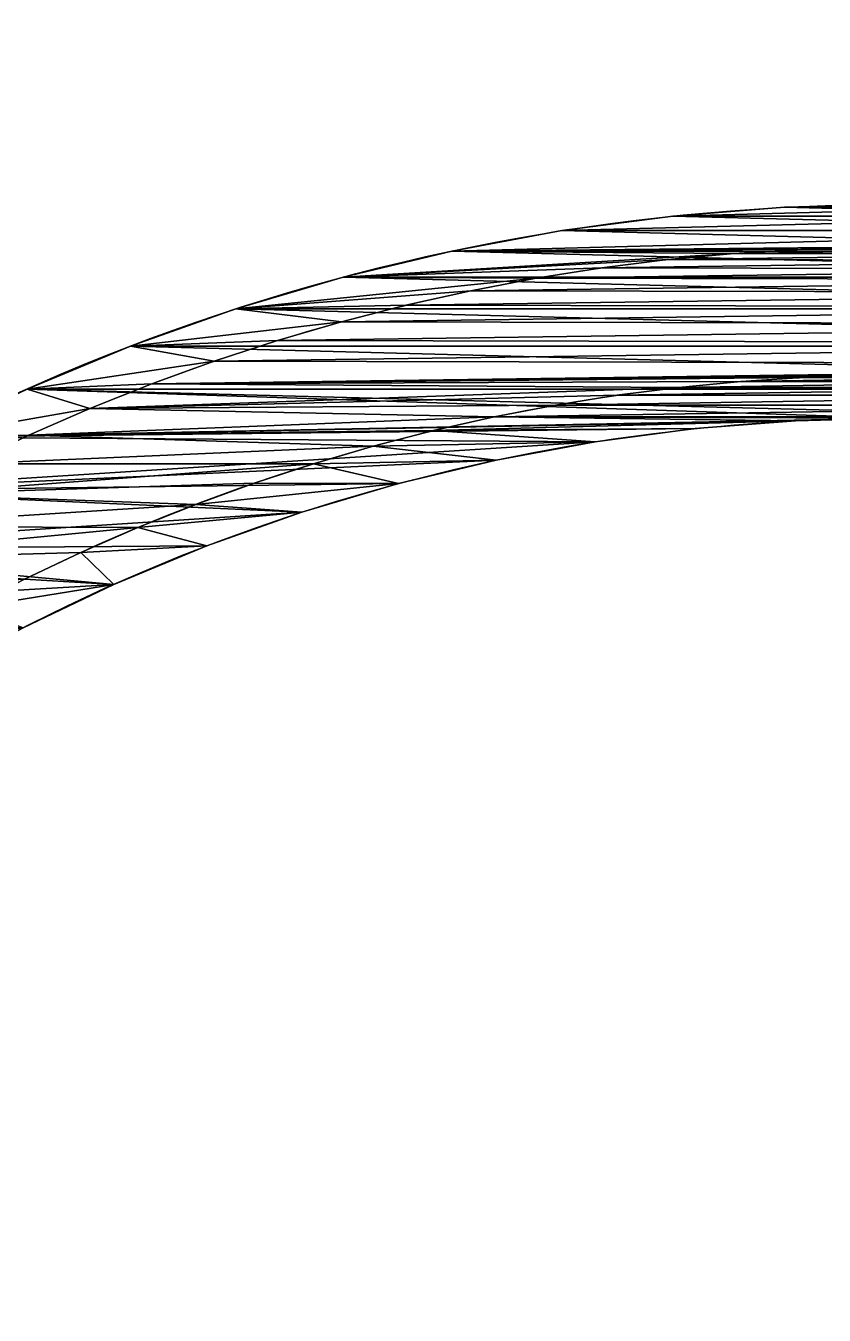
# Model space of a CAD drawing. Header units: millimetres. Extents: x 2995 to 3227, y 1383 to 1648.
# Drawn here: x 3151 to 3169.68, y 1617.91 to 1648.07 of the extents above; entities that cross this region are included whole.
import ezdxf

# ---------------------------------------------------------------- set-up
doc = ezdxf.new("R2010")
doc.units = ezdxf.units.MM

# ---------------------------------------------------------------- blocks, each defined once
blk = doc.blocks.new('Mastil_5')
for p, q in [((-49.137, 15.765, 5), (-49.137, 15.765, 4.5)), ((-46.136, 15.816, 5), (-46.136, 15.816, 4.5)), ((-45.126, 15.645, -3), (-45.126, 15.645, 5)), ((-50.12, 15.383, -3), (-50.12, 15.383, 5)), ((-49.041, 14.21, 5), (-49.041, 14.21, 4.5)), ((-46.044, 14.361, 5), (-46.044, 14.361, 4.5)), ((-44.942, 13.296, -3), (-44.942, 13.296, 5)), ((-49.914, 12.774, -3), (-49.914, 12.774, 5)), ((-45.906, 12.911, 5), (-45.906, 12.911, 4.5)), ((-48.896, 12.66, 5), (-48.896, 12.66, 4.5)), ((-45.722, 11.465, 5), (-45.722, 11.465, 4.5)), ((-48.702, 11.115, 5), (-48.702, 11.115, 4.5)), ((-44.634, 10.96, -3), (-44.634, 10.96, 5)), ((-49.573, 10.178, -3), (-49.573, 10.178, 5)), ((-45.492, 10.026, 5), (-45.492, 10.026, 4.5)), ((-48.459, 9.577, 5), (-48.459, 9.577, 4.5)), ((-45.216, 8.595, 5), (-45.216, 8.595, 4.5)), ((-44.205, 8.644, -3), (-44.205, 8.644, 5)), ((-48.167, 8.048, 5), (-48.167, 8.048, 4.5)), ((-49.095, 7.604, -3), (-49.095, 7.604, 5)), ((-44.896, 7.174, 5), (-44.896, 7.174, 4.5)), ((-47.826, 6.528, 5), (-47.826, 6.528, 4.5)), ((-43.655, 6.353, -3), (-43.655, 6.353, 5)), ((-44.531, 5.763, 5), (-44.531, 5.763, 4.5)), ((-48.484, 5.059, -3), (-48.484, 5.059, 5)), ((-47.438, 5.02, 5), (-47.438, 5.02, 4.5)), ((-44.121, 4.365, 5), (-44.121, 4.365, 4.5)), ((-42.986, 4.094, -3), (-42.986, 4.094, 5)), ((-47.001, 3.526, 5), (-47.001, 3.526, 4.5)), ((-43.667, 2.98, 5), (-43.667, 2.98, 4.5)), ((-47.741, 2.549, -3), (-47.741, 2.549, 5)), ((-46.518, 2.045, 5), (-46.518, 2.045, 4.5)), ((-42.199, 1.873, -3), (-42.199, 1.873, 5)), ((-43.169, 1.61, 5), (-43.169, 1.61, 4.5)), ((-45.988, 0.581, 5), (-45.988, 0.581, 4.5)), ((-46.867, 0.082, -3), (-46.867, 0.082, 5)), ((-42.629, 0.257, 5), (-42.629, 0.257, 4.5)), ((-41.298, -0.303, -3), (-41.298, -0.303, 5)), ((-45.411, -0.865, 5), (-45.411, -0.865, 4.5)), ((-42.045, -1.078, 5), (-42.045, -1.078, 4.5)), ((-45.865, -2.337, -3), (-45.865, -2.337, 5)), ((-44.789, -2.292, 5), (-44.789, -2.292, 4.5))]:
    blk.add_line(p, q)
at = {"color": 250, "true_color": 0x1e1e1e, "extrusion": (-1.32542e-14, 1.93609e-14, -1)}
blk.add_arc((0.188, 18, 3), 50, 235.605, 124.395, dxfattribs=at)
at = {"color": 250, "true_color": 0x1e1e1e, "extrusion": (-2.92362e-14, 8.12067e-15, -1)}
blk.add_arc((0.188, 18, -5), 50, 235.605, 124.395, dxfattribs=at)
at = {"color": 250, "true_color": 0x1e1e1e, "extrusion": (-3.96285e-15, 1.44009e-14, -1)}
for centre in [(0.188, 18, -5), (0.188, 18, -4.5)]:
    blk.add_arc(centre, 49, 254.6129, 105.3869, dxfattribs=at)
at = {"color": 250, "true_color": 0x1e1e1e, "extrusion": (-2.94873e-14, 2.2425e-16, -1)}
blk.add_arc((0.188, 18, 3), 45, 242, 118, dxfattribs=at)
at = {"color": 250, "true_color": 0x1e1e1e, "extrusion": (-3.07946e-14, -9.32328e-16, -1)}
blk.add_arc((0.188, 18, -5), 45, 242, 118, dxfattribs=at)
at = {"color": 250, "true_color": 0x1e1e1e, "extrusion": (-2.71615e-14, 6.55906e-14, -1)}
blk.add_arc((0.188, 18, -5), 46, 254.6129, 105.3869, dxfattribs=at)
at = {"color": 250, "true_color": 0x1e1e1e, "extrusion": (-2.71534e-14, 6.55611e-14, -1)}
blk.add_arc((0.188, 18, -4.5), 46, 254.6129, 105.3869, dxfattribs=at)
at = {"color": 1, "true_color": 0xff0000}
mesh = blk.add_polyface(dxfattribs=at)
corners = [(-49.18, 18.878, 4.5), (-49.137, 15.765, 4.5), (-49.128, 20.434, 4.5), (-49.041, 14.21, 4.5), (-49.026, 21.988, 4.5), (-48.896, 12.66, 4.5), (-48.874, 23.538, 4.5), (-48.702, 11.115, 4.5), (-48.674, 25.082, 4.5), (-48.459, 9.577, 4.5), (-48.424, 26.619, 4.5), (-48.167, 8.048, 4.5), (-48.126, 28.148, 4.5), (-47.826, 6.528, 4.5), (-47.779, 29.666, 4.5), (-47.438, 5.02, 4.5), (-47.385, 31.172, 4.5), (-47.001, 3.526, 4.5), (-46.942, 32.665, 4.5), (-46.518, 2.045, 4.5), (-46.453, 34.143, 4.5), (-46.182, 18.729, 4.5), (-45.916, 35.605, 4.5), (-46.182, 17.272, 4.5), (-46.136, 20.186, 4.5), (-46.044, 21.64, 4.5), (-45.906, 23.091, 4.5), (-45.334, 37.049, 4.5), (-45.721, 24.536, 4.5), (-45.492, 25.975, 4.5), (-45.216, 27.406, 4.5), (-44.706, 38.474, 4.5), (-44.896, 28.828, 4.5), (-44.53, 30.238, 4.5), (-44.033, 39.878, 4.5), (-44.12, 31.637, 4.5), (-43.666, 33.021, 4.5), (-43.315, 41.26, 4.5), (-43.169, 34.391, 4.5), (-42.555, 42.619, 4.5), (-42.628, 35.744, 4.5), (-42.045, 37.079, 4.5), (-41.751, 43.952, 4.5), (-41.419, 38.396, 4.5), (-40.905, 45.26, 4.5), (-40.753, 39.691, 4.5), (-40.019, 46.54, 4.5), (-40.045, 40.965, 4.5), (-39.298, 42.216, 4.5), (-39.092, 47.791, 4.5), (-38.511, 43.443, 4.5), (-38.126, 49.012, 4.5), (-37.686, 44.644, 4.5), (-37.121, 50.202, 4.5), (-36.823, 45.818, 4.5), (-36.079, 51.359, 4.5), (-35.924, 46.965, 4.5), (-35.001, 52.483, 4.5), (-34.988, 48.082, 4.5), (-33.888, 53.571, 4.5), (-34.018, 49.169, 4.5), (-33.014, 50.225, 4.5), (-32.741, 54.624, 4.5), (-31.977, 51.249, 4.5), (-31.56, 55.64, 4.5), (-30.908, 52.239, 4.5), (-30.349, 56.618, 4.5), (-29.808, 53.195, 4.5), (-29.106, 57.557, 4.5), (-28.678, 54.115, 4.5), (-27.835, 58.456, 4.5)]
mesh.append_faces([[corners[k] for k in face] for face in [(0, 1, 2), (2, 3, 4), (4, 5, 6), (6, 7, 8), (8, 9, 10), (10, 11, 12), (12, 13, 14), (14, 15, 16), (16, 17, 18), (18, 19, 20), (20, 21, 22), (21, 20, 23), (22, 26, 27), (27, 30, 31), (31, 33, 34), (34, 36, 37), (37, 38, 39), (39, 41, 42), (42, 43, 44), (44, 45, 46), (46, 48, 49), (49, 50, 51), (51, 52, 53), (53, 54, 55), (55, 56, 57), (57, 58, 59), (59, 61, 62), (62, 63, 64), (64, 65, 66), (66, 67, 68), (68, 69, 70)]], dxfattribs={"vtx0": -1, "vtx1": -1, "color": 1})
mesh.append_faces([[corners[k] for k in face] for face in [(22, 21, 24), (22, 24, 25), (22, 25, 26), (27, 26, 28), (27, 28, 29), (27, 29, 30), (31, 30, 32), (31, 32, 33), (34, 33, 35), (34, 35, 36), (37, 36, 38), (39, 38, 40), (39, 40, 41), (42, 41, 43), (44, 43, 45), (46, 45, 47), (46, 47, 48), (49, 48, 50), (51, 50, 52), (53, 52, 54), (55, 54, 56), (57, 56, 58), (59, 58, 60), (59, 60, 61), (62, 61, 63), (64, 63, 65), (66, 65, 67), (68, 67, 69)]], dxfattribs={"vtx0": -1, "vtx2": -1, "color": 1})
at = {"color": 250, "true_color": 0x1e1e1e}
mesh = blk.add_polyface(dxfattribs=at)
corners = [(-50.12, 20.617, -3), (-50.12, 15.383, -3), (-50.188, 18, -3), (-49.914, 23.226, -3), (-49.914, 12.774, -3), (-49.573, 25.822, -3), (-49.573, 10.178, -3), (-49.095, 28.396, -3), (-49.095, 7.604, -3), (-48.484, 30.941, -3), (-48.484, 5.059, -3), (-47.741, 33.451, -3), (-47.741, 2.549, -3), (-46.867, 35.918, -3), (-46.867, 0.082, -3), (-45.865, 38.337, -3), (-45.865, -2.337, -3), (-44.738, 40.7, -3), (-45.188, 18, -3), (-45.126, 20.355, -3), (-44.942, 22.704, -3), (-44.634, 25.04, -3), (-43.489, 43, -3), (-44.205, 27.356, -3), (-43.655, 29.647, -3), (-42.986, 31.906, -3), (-42.122, 45.232, -3), (-42.199, 34.127, -3), (-41.298, 36.303, -3), (-40.639, 47.389, -3), (-40.283, 38.43, -3), (-39.045, 49.466, -3), (-39.159, 40.5, -3), (-37.928, 42.509, -3), (-37.345, 51.457, -3), (-36.594, 44.45, -3), (-35.543, 53.355, -3), (-35.16, 46.319, -3), (-33.645, 55.157, -3)]
mesh.append_faces([[corners[k] for k in face] for face in [(0, 1, 2)]], dxfattribs={"vtx0": -1, "color": 250})
mesh.append_faces([[corners[k] for k in face] for face in [(1, 3, 4), (4, 5, 6), (6, 7, 8), (8, 9, 10), (18, 17, 19), (19, 17, 20), (20, 17, 21), (21, 22, 23), (23, 22, 24), (24, 22, 25), (25, 26, 27), (27, 26, 28), (28, 29, 30), (30, 31, 32), (32, 31, 33), (33, 34, 35), (35, 36, 37)]], dxfattribs={"vtx0": -1, "vtx1": -1, "color": 250})
mesh.append_faces([[corners[k] for k in face] for face in [(16, 17, 18)]], dxfattribs={"vtx0": -1, "vtx1": -1, "vtx2": -1, "color": 250})
mesh.append_faces([[corners[k] for k in face] for face in [(1, 0, 3), (4, 3, 5), (6, 5, 7), (8, 7, 9), (10, 9, 11), (12, 11, 13), (14, 13, 15), (16, 15, 17), (21, 17, 22), (25, 22, 26), (28, 26, 29), (30, 29, 31), (33, 31, 34), (35, 34, 36), (37, 36, 38)]], dxfattribs={"vtx0": -1, "vtx2": -1, "color": 250})
mesh = blk.add_polyface(dxfattribs=at)
corners = [(-48.484, 5.059, -3), (-47.741, 33.451, -3), (-47.741, 2.549, -3), (-46.867, 35.918, -3), (-46.867, 0.082, -3), (-45.865, 38.337, -3), (-45.865, -2.337, -3), (-45.188, 18, -3), (-44.738, -4.7, -3), (-45.126, 15.645, -3), (-44.942, 13.296, -3), (-44.634, 10.96, -3), (-43.489, -7, -3), (-44.205, 8.644, -3), (-43.655, 6.353, -3), (-42.986, 4.094, -3), (-42.122, -9.232, -3), (-42.199, 1.873, -3), (-41.298, -0.303, -3), (-40.639, -11.389, -3), (-40.283, -2.43, -3), (-39.045, -13.466, -3), (-39.159, -4.5, -3), (-37.928, -6.509, -3), (-37.345, -15.457, -3), (-36.594, -8.45, -3), (-35.543, -17.355, -3), (-35.16, -10.319, -3), (-33.645, -19.157, -3), (-33.63, -12.111, -3), (-31.654, -20.857, -3), (-32.008, -13.82, -3), (-30.299, -15.442, -3), (-29.577, -22.451, -3), (-28.508, -16.972, -3), (-27.42, -23.934, -3), (-26.638, -18.406, -3), (-25.188, -25.301, -3), (-24.697, -19.74, -3)]
mesh.append_faces([[corners[k] for k in face] for face in [(0, 1, 2), (2, 3, 4), (4, 5, 6), (8, 11, 12), (12, 15, 16), (16, 18, 19), (19, 20, 21), (21, 23, 24), (24, 25, 26), (26, 27, 28), (28, 29, 30), (30, 32, 33), (33, 34, 35), (35, 36, 37)]], dxfattribs={"vtx0": -1, "vtx1": -1, "color": 250})
mesh.append_faces([[corners[k] for k in face] for face in [(7, 8, 6), (8, 7, 9), (8, 9, 10), (8, 10, 11), (12, 11, 13), (12, 13, 14), (12, 14, 15), (16, 15, 17), (16, 17, 18), (19, 18, 20), (21, 20, 22), (21, 22, 23), (24, 23, 25), (26, 25, 27), (28, 27, 29), (30, 29, 31), (30, 31, 32), (33, 32, 34), (35, 34, 36), (37, 36, 38)]], dxfattribs={"vtx0": -1, "vtx2": -1, "color": 250})
mesh = blk.add_polyface(dxfattribs=at)
corners = [(-50.12, 20.617, 5), (-49.914, 12.774, 5), (-49.914, 23.226, 5), (-49.573, 10.178, 5), (-49.573, 25.822, 5), (-49.18, 18.878, 5), (-49.095, 28.396, 5), (-49.183, 17.321, 5), (-49.128, 20.434, 5), (-49.026, 21.988, 5), (-48.484, 30.941, 5), (-48.874, 23.538, 5), (-48.674, 25.082, 5), (-48.424, 26.619, 5), (-47.741, 33.451, 5), (-48.126, 28.148, 5), (-47.779, 29.666, 5), (-47.385, 31.172, 5), (-45.216, 27.406, 5), (-45.126, 20.355, 5), (-44.896, 28.828, 5), (-45.188, 18, 5), (-44.942, 22.704, 5), (-44.634, 25.04, 5), (-44.53, 30.238, 5), (-44.205, 27.356, 5), (-44.12, 31.637, 5), (-43.655, 29.647, 5), (-43.666, 33.021, 5), (-43.169, 34.391, 5), (-42.986, 31.906, 5), (-46.182, 18.729, 5), (-46.136, 15.816, 5), (-46.136, 20.186, 5), (-46.044, 14.361, 5), (-46.044, 21.64, 5), (-45.906, 12.911, 5), (-45.906, 23.091, 5), (-45.722, 11.465, 5), (-45.721, 24.536, 5), (-45.492, 10.026, 5), (-45.492, 25.975, 5), (-45.216, 8.595, 5)]
mesh.append_faces([[corners[k] for k in face] for face in [(0, 1, 2), (2, 3, 4), (4, 5, 6), (5, 4, 7), (6, 9, 10), (10, 13, 14), (18, 19, 20), (19, 18, 21), (20, 23, 24), (24, 25, 26), (26, 27, 28), (28, 27, 29), (31, 32, 33), (33, 34, 35), (35, 36, 37), (37, 38, 39), (39, 40, 41), (41, 42, 18)]], dxfattribs={"vtx0": -1, "vtx1": -1, "color": 250})
mesh.append_faces([[corners[k] for k in face] for face in [(18, 42, 21)]], dxfattribs={"vtx0": -1, "vtx1": -1, "vtx2": -1, "color": 250})
mesh.append_faces([[corners[k] for k in face] for face in [(6, 5, 8), (6, 8, 9), (10, 9, 11), (10, 11, 12), (10, 12, 13), (14, 13, 15), (14, 15, 16), (14, 16, 17), (20, 19, 22), (20, 22, 23), (24, 23, 25), (26, 25, 27), (29, 27, 30)]], dxfattribs={"vtx0": -1, "vtx2": -1, "color": 250})
at = {"color": 1, "true_color": 0xff0000}
mesh = blk.add_polyface(dxfattribs=at)
corners = [(-49.137, 15.765, 4.5), (-49.18, 18.878, 4.5), (-49.183, 17.321, 4.5), (-49.128, 20.434, 4.5), (-49.041, 14.21, 4.5), (-49.026, 21.988, 4.5), (-48.896, 12.66, 4.5), (-48.874, 23.538, 4.5), (-48.702, 11.115, 4.5), (-48.674, 25.082, 4.5), (-48.459, 9.577, 4.5), (-48.424, 26.619, 4.5), (-48.167, 8.048, 4.5), (-48.126, 28.148, 4.5), (-47.826, 6.528, 4.5), (-47.779, 29.666, 4.5), (-47.438, 5.02, 4.5), (-47.385, 31.172, 4.5), (-47.001, 3.526, 4.5), (-46.942, 32.665, 4.5), (-46.518, 2.045, 4.5), (-46.453, 34.143, 4.5), (-45.988, 0.581, 4.5), (-46.182, 17.272, 4.5), (-46.136, 15.816, 4.5), (-46.044, 14.361, 4.5), (-45.906, 12.911, 4.5), (-45.411, -0.865, 4.5), (-45.722, 11.465, 4.5), (-45.492, 10.026, 4.5), (-45.216, 8.595, 4.5), (-44.789, -2.292, 4.5), (-44.896, 7.174, 4.5), (-44.531, 5.763, 4.5), (-44.121, -3.699, 4.5), (-44.121, 4.365, 4.5), (-43.41, -5.084, 4.5), (-43.667, 2.98, 4.5), (-43.169, 1.61, 4.5), (-42.654, -6.446, 4.5), (-42.629, 0.257, 4.5), (-41.856, -7.783, 4.5), (-42.045, -1.078, 4.5), (-41.42, -2.394, 4.5), (-41.016, -9.094, 4.5), (-40.753, -3.69, 4.5), (-40.134, -10.378, 4.5), (-40.046, -4.964, 4.5), (-39.213, -11.633, 4.5), (-39.299, -6.215, 4.5), (-38.512, -7.442, 4.5), (-38.251, -12.858, 4.5), (-37.687, -8.643, 4.5), (-37.252, -14.051, 4.5), (-36.824, -9.817, 4.5), (-36.215, -15.213, 4.5), (-35.925, -10.964, 4.5), (-35.141, -16.341, 4.5), (-34.989, -12.081, 4.5), (-34.032, -17.434, 4.5), (-34.019, -13.168, 4.5), (-32.889, -18.492, 4.5), (-33.015, -14.224, 4.5), (-31.978, -15.248, 4.5), (-31.713, -19.512, 4.5), (-30.909, -16.238, 4.5), (-30.505, -20.495, 4.5), (-29.809, -17.194, 4.5), (-29.267, -21.439, 4.5), (-28.679, -18.115, 4.5), (-27.999, -22.343, 4.5)]
mesh.append_faces([[corners[k] for k in face] for face in [(0, 1, 2)]], dxfattribs={"vtx0": -1, "color": 1})
mesh.append_faces([[corners[k] for k in face] for face in [(23, 22, 24), (24, 22, 25), (25, 22, 26), (26, 27, 28), (28, 27, 29), (29, 27, 30), (30, 31, 32), (32, 31, 33), (33, 34, 35), (35, 36, 37), (37, 36, 38), (38, 39, 40), (40, 41, 42), (42, 41, 43), (43, 44, 45), (45, 46, 47), (47, 48, 49), (49, 48, 50), (50, 51, 52), (52, 53, 54), (54, 55, 56), (56, 57, 58), (58, 59, 60), (60, 61, 62), (62, 61, 63), (63, 64, 65), (65, 66, 67), (67, 68, 69)]], dxfattribs={"vtx0": -1, "vtx1": -1, "color": 1})
mesh.append_faces([[corners[k] for k in face] for face in [(21, 22, 23)]], dxfattribs={"vtx0": -1, "vtx1": -1, "vtx2": -1, "color": 1})
mesh.append_faces([[corners[k] for k in face] for face in [(3, 0, 4), (5, 4, 6), (7, 6, 8), (9, 8, 10), (11, 10, 12), (13, 12, 14), (15, 14, 16), (17, 16, 18), (19, 18, 20), (21, 20, 22), (26, 22, 27), (30, 27, 31), (33, 31, 34), (35, 34, 36), (38, 36, 39), (40, 39, 41), (43, 41, 44), (45, 44, 46), (47, 46, 48), (50, 48, 51), (52, 51, 53), (54, 53, 55), (56, 55, 57), (58, 57, 59), (60, 59, 61), (63, 61, 64), (65, 64, 66), (67, 66, 68), (69, 68, 70)]], dxfattribs={"vtx0": -1, "vtx2": -1, "color": 1})
at = {"color": 250, "true_color": 0x1e1e1e}
mesh = blk.add_polyface(dxfattribs=at)
corners = [(-50.12, 15.383, 5), (-50.12, 20.617, 5), (-50.188, 18, 5), (-49.914, 12.774, 5), (-49.914, 23.226, 5), (-49.573, 10.178, 5), (-49.573, 25.822, 5), (-49.095, 7.604, 5), (-49.183, 17.321, 5), (-49.137, 15.765, 5), (-49.041, 14.21, 5), (-48.484, 5.059, 5), (-48.896, 12.66, 5), (-48.702, 11.115, 5), (-48.459, 9.577, 5), (-47.741, 2.549, 5), (-48.167, 8.048, 5), (-47.826, 6.528, 5), (-47.438, 5.02, 5), (-46.867, 0.082, 5), (-47.001, 3.526, 5), (-46.136, 15.816, 5), (-46.182, 18.729, 5), (-46.182, 17.272, 5), (-46.136, 20.186, 5), (-46.044, 14.361, 5), (-46.044, 21.64, 5), (-45.906, 12.911, 5), (-45.906, 23.091, 5), (-45.722, 11.465, 5), (-45.721, 24.536, 5), (-45.492, 10.026, 5), (-45.492, 25.975, 5), (-45.216, 8.595, 5), (-45.188, 18, 5), (-45.126, 15.645, 5), (-44.896, 7.174, 5), (-44.942, 13.296, 5), (-44.634, 10.96, 5), (-44.531, 5.763, 5), (-44.205, 8.644, 5), (-44.121, 4.365, 5), (-43.655, 6.353, 5), (-43.667, 2.98, 5), (-43.169, 1.61, 5), (-42.986, 4.094, 5)]
mesh.append_faces([[corners[k] for k in face] for face in [(0, 1, 2), (21, 22, 23)]], dxfattribs={"vtx0": -1, "color": 250})
mesh.append_faces([[corners[k] for k in face] for face in [(8, 7, 9), (9, 7, 10), (10, 11, 12), (12, 11, 13), (13, 11, 14), (14, 15, 16), (16, 15, 17), (17, 15, 18), (18, 19, 20), (34, 33, 35), (35, 36, 37), (37, 36, 38), (38, 39, 40), (40, 41, 42), (42, 44, 45)]], dxfattribs={"vtx0": -1, "vtx1": -1, "color": 250})
mesh.append_faces([[corners[k] for k in face] for face in [(6, 7, 8)]], dxfattribs={"vtx0": -1, "vtx1": -1, "vtx2": -1, "color": 250})
mesh.append_faces([[corners[k] for k in face] for face in [(1, 0, 3), (4, 3, 5), (6, 5, 7), (10, 7, 11), (14, 11, 15), (24, 21, 25), (26, 25, 27), (28, 27, 29), (30, 29, 31), (32, 31, 33), (35, 33, 36), (38, 36, 39), (40, 39, 41), (42, 41, 43), (42, 43, 44)]], dxfattribs={"vtx0": -1, "vtx2": -1, "color": 250})
mesh = blk.add_polyface(dxfattribs=at)
corners = [(-50.12, 15.383, 5), (-50.188, 18, -3), (-50.12, 15.383, -3), (-50.188, 18, 5)]
mesh.append_faces([[corners[k] for k in face] for face in [(0, 1, 2), (1, 0, 3)]], dxfattribs={"vtx0": -1, "color": 250})
mesh = blk.add_polyface(dxfattribs=at)
corners = [(-45.188, 18, -3), (-45.126, 15.645, 5), (-45.126, 15.645, -3), (-45.188, 18, 5)]
mesh.append_faces([[corners[k] for k in face] for face in [(0, 1, 2), (1, 0, 3)]], dxfattribs={"vtx0": -1, "color": 250})
mesh = blk.add_polyface(dxfattribs=at)
corners = [(-49.183, 17.321, 4.5), (-49.137, 15.765, 5), (-49.137, 15.765, 4.5), (-49.183, 17.321, 5)]
mesh.append_faces([[corners[k] for k in face] for face in [(0, 1, 2), (1, 0, 3)]], dxfattribs={"vtx0": -1, "color": 250})
mesh = blk.add_polyface(dxfattribs=at)
corners = [(-46.182, 17.272, 5), (-46.136, 15.816, 4.5), (-46.136, 15.816, 5), (-46.182, 17.272, 4.5)]
mesh.append_faces([[corners[k] for k in face] for face in [(0, 1, 2), (1, 0, 3)]], dxfattribs={"vtx0": -1, "color": 250})
mesh = blk.add_polyface(dxfattribs=at)
corners = [(-49.137, 15.765, 4.5), (-49.041, 14.21, 5), (-49.041, 14.21, 4.5), (-49.137, 15.765, 5)]
mesh.append_faces([[corners[k] for k in face] for face in [(0, 1, 2), (1, 0, 3)]], dxfattribs={"vtx0": -1, "color": 250})
mesh = blk.add_polyface(dxfattribs=at)
corners = [(-46.136, 15.816, 5), (-46.044, 14.361, 4.5), (-46.044, 14.361, 5), (-46.136, 15.816, 4.5)]
mesh.append_faces([[corners[k] for k in face] for face in [(0, 1, 2), (1, 0, 3)]], dxfattribs={"vtx0": -1, "color": 250})
mesh = blk.add_polyface(dxfattribs=at)
corners = [(-45.126, 15.645, -3), (-44.942, 13.296, 5), (-44.942, 13.296, -3), (-45.126, 15.645, 5)]
mesh.append_faces([[corners[k] for k in face] for face in [(0, 1, 2), (1, 0, 3)]], dxfattribs={"vtx0": -1, "color": 250})
mesh = blk.add_polyface(dxfattribs=at)
corners = [(-49.914, 12.774, 5), (-50.12, 15.383, -3), (-49.914, 12.774, -3), (-50.12, 15.383, 5)]
mesh.append_faces([[corners[k] for k in face] for face in [(0, 1, 2), (1, 0, 3)]], dxfattribs={"vtx0": -1, "color": 250})
mesh = blk.add_polyface(dxfattribs=at)
corners = [(-49.041, 14.21, 4.5), (-48.896, 12.66, 5), (-48.896, 12.66, 4.5), (-49.041, 14.21, 5)]
mesh.append_faces([[corners[k] for k in face] for face in [(0, 1, 2), (1, 0, 3)]], dxfattribs={"vtx0": -1, "color": 250})
mesh = blk.add_polyface(dxfattribs=at)
corners = [(-46.044, 14.361, 5), (-45.906, 12.911, 4.5), (-45.906, 12.911, 5), (-46.044, 14.361, 4.5)]
mesh.append_faces([[corners[k] for k in face] for face in [(0, 1, 2), (1, 0, 3)]], dxfattribs={"vtx0": -1, "color": 250})
mesh = blk.add_polyface(dxfattribs=at)
corners = [(-44.942, 13.296, -3), (-44.634, 10.96, 5), (-44.634, 10.96, -3), (-44.942, 13.296, 5)]
mesh.append_faces([[corners[k] for k in face] for face in [(0, 1, 2), (1, 0, 3)]], dxfattribs={"vtx0": -1, "color": 250})
mesh = blk.add_polyface(dxfattribs=at)
corners = [(-49.573, 10.178, 5), (-49.914, 12.774, -3), (-49.573, 10.178, -3), (-49.914, 12.774, 5)]
mesh.append_faces([[corners[k] for k in face] for face in [(0, 1, 2), (1, 0, 3)]], dxfattribs={"vtx0": -1, "color": 250})
mesh = blk.add_polyface(dxfattribs=at)
corners = [(-45.906, 12.911, 5), (-45.722, 11.465, 4.5), (-45.722, 11.465, 5), (-45.906, 12.911, 4.5)]
mesh.append_faces([[corners[k] for k in face] for face in [(0, 1, 2), (1, 0, 3)]], dxfattribs={"vtx0": -1, "color": 250})
mesh = blk.add_polyface(dxfattribs=at)
corners = [(-48.896, 12.66, 4.5), (-48.702, 11.115, 5), (-48.702, 11.115, 4.5), (-48.896, 12.66, 5)]
mesh.append_faces([[corners[k] for k in face] for face in [(0, 1, 2), (1, 0, 3)]], dxfattribs={"vtx0": -1, "color": 250})
mesh = blk.add_polyface(dxfattribs=at)
corners = [(-45.722, 11.465, 5), (-45.492, 10.026, 4.5), (-45.492, 10.026, 5), (-45.722, 11.465, 4.5)]
mesh.append_faces([[corners[k] for k in face] for face in [(0, 1, 2), (1, 0, 3)]], dxfattribs={"vtx0": -1, "color": 250})
mesh = blk.add_polyface(dxfattribs=at)
corners = [(-48.702, 11.115, 4.5), (-48.459, 9.577, 5), (-48.459, 9.577, 4.5), (-48.702, 11.115, 5)]
mesh.append_faces([[corners[k] for k in face] for face in [(0, 1, 2), (1, 0, 3)]], dxfattribs={"vtx0": -1, "color": 250})
mesh = blk.add_polyface(dxfattribs=at)
corners = [(-44.634, 10.96, -3), (-44.205, 8.644, 5), (-44.205, 8.644, -3), (-44.634, 10.96, 5)]
mesh.append_faces([[corners[k] for k in face] for face in [(0, 1, 2), (1, 0, 3)]], dxfattribs={"vtx0": -1, "color": 250})
mesh = blk.add_polyface(dxfattribs=at)
corners = [(-49.573, 10.178, 5), (-49.095, 7.604, -3), (-49.095, 7.604, 5), (-49.573, 10.178, -3)]
mesh.append_faces([[corners[k] for k in face] for face in [(0, 1, 2), (1, 0, 3)]], dxfattribs={"vtx0": -1, "color": 250})
mesh = blk.add_polyface(dxfattribs=at)
corners = [(-45.492, 10.026, 5), (-45.216, 8.595, 4.5), (-45.216, 8.595, 5), (-45.492, 10.026, 4.5)]
mesh.append_faces([[corners[k] for k in face] for face in [(0, 1, 2), (1, 0, 3)]], dxfattribs={"vtx0": -1, "color": 250})
mesh = blk.add_polyface(dxfattribs=at)
corners = [(-48.459, 9.577, 4.5), (-48.167, 8.048, 5), (-48.167, 8.048, 4.5), (-48.459, 9.577, 5)]
mesh.append_faces([[corners[k] for k in face] for face in [(0, 1, 2), (1, 0, 3)]], dxfattribs={"vtx0": -1, "color": 250})
mesh = blk.add_polyface(dxfattribs=at)
corners = [(-45.216, 8.595, 5), (-44.896, 7.174, 4.5), (-44.896, 7.174, 5), (-45.216, 8.595, 4.5)]
mesh.append_faces([[corners[k] for k in face] for face in [(0, 1, 2), (1, 0, 3)]], dxfattribs={"vtx0": -1, "color": 250})
mesh = blk.add_polyface(dxfattribs=at)
corners = [(-44.205, 8.644, -3), (-43.655, 6.353, 5), (-43.655, 6.353, -3), (-44.205, 8.644, 5)]
mesh.append_faces([[corners[k] for k in face] for face in [(0, 1, 2), (1, 0, 3)]], dxfattribs={"vtx0": -1, "color": 250})
mesh = blk.add_polyface(dxfattribs=at)
corners = [(-48.167, 8.048, 4.5), (-47.826, 6.528, 5), (-47.826, 6.528, 4.5), (-48.167, 8.048, 5)]
mesh.append_faces([[corners[k] for k in face] for face in [(0, 1, 2), (1, 0, 3)]], dxfattribs={"vtx0": -1, "color": 250})
mesh = blk.add_polyface(dxfattribs=at)
corners = [(-48.484, 5.059, 5), (-49.095, 7.604, -3), (-48.484, 5.059, -3), (-49.095, 7.604, 5)]
mesh.append_faces([[corners[k] for k in face] for face in [(0, 1, 2), (1, 0, 3)]], dxfattribs={"vtx0": -1, "color": 250})
mesh = blk.add_polyface(dxfattribs=at)
corners = [(-44.896, 7.174, 5), (-44.531, 5.763, 4.5), (-44.531, 5.763, 5), (-44.896, 7.174, 4.5)]
mesh.append_faces([[corners[k] for k in face] for face in [(0, 1, 2), (1, 0, 3)]], dxfattribs={"vtx0": -1, "color": 250})
mesh = blk.add_polyface(dxfattribs=at)
corners = [(-47.826, 6.528, 4.5), (-47.438, 5.02, 5), (-47.438, 5.02, 4.5), (-47.826, 6.528, 5)]
mesh.append_faces([[corners[k] for k in face] for face in [(0, 1, 2), (1, 0, 3)]], dxfattribs={"vtx0": -1, "color": 250})
mesh = blk.add_polyface(dxfattribs=at)
corners = [(-43.655, 6.353, -3), (-42.986, 4.094, 5), (-42.986, 4.094, -3), (-43.655, 6.353, 5)]
mesh.append_faces([[corners[k] for k in face] for face in [(0, 1, 2), (1, 0, 3)]], dxfattribs={"vtx0": -1, "color": 250})
mesh = blk.add_polyface(dxfattribs=at)
corners = [(-44.531, 5.763, 5), (-44.121, 4.365, 4.5), (-44.121, 4.365, 5), (-44.531, 5.763, 4.5)]
mesh.append_faces([[corners[k] for k in face] for face in [(0, 1, 2), (1, 0, 3)]], dxfattribs={"vtx0": -1, "color": 250})
mesh = blk.add_polyface(dxfattribs=at)
corners = [(-47.741, 2.549, 5), (-48.484, 5.059, -3), (-47.741, 2.549, -3), (-48.484, 5.059, 5)]
mesh.append_faces([[corners[k] for k in face] for face in [(0, 1, 2), (1, 0, 3)]], dxfattribs={"vtx0": -1, "color": 250})
mesh = blk.add_polyface(dxfattribs=at)
corners = [(-47.438, 5.02, 5), (-47.741, 2.549, 5), (-46.867, 0.082, 5), (-47.001, 3.526, 5), (-46.518, 2.045, 5), (-45.865, -2.337, 5), (-45.988, 0.581, 5), (-45.411, -0.865, 5), (-44.738, -4.7, 5), (-44.789, -2.292, 5), (-44.121, -3.699, 5), (-43.489, -7, 5), (-43.41, -5.084, 5), (-42.122, -9.232, 5), (-42.654, -6.446, 5), (-41.856, -7.783, 5), (-40.639, -11.389, 5), (-41.016, -9.094, 5), (-42.986, 4.094, 5), (-43.169, 1.61, 5), (-42.629, 0.257, 5), (-42.199, 1.873, 5), (-42.045, -1.078, 5), (-41.298, -0.303, 5), (-41.42, -2.394, 5), (-40.753, -3.69, 5), (-40.283, -2.43, 5), (-40.046, -4.964, 5), (-39.159, -4.5, 5), (-39.299, -6.215, 5), (-38.512, -7.442, 5), (-37.928, -6.509, 5), (-37.687, -8.643, 5), (-36.594, -8.45, 5), (-36.824, -9.817, 5), (-35.925, -10.964, 5), (-35.16, -10.319, 5)]
mesh.append_faces([[corners[k] for k in face] for face in [(3, 2, 4), (4, 5, 6), (6, 5, 7), (7, 8, 9), (9, 8, 10), (10, 11, 12), (12, 13, 14), (14, 13, 15), (15, 16, 17), (18, 20, 21), (21, 22, 23), (23, 25, 26), (26, 27, 28), (28, 30, 31), (31, 32, 33), (33, 35, 36)]], dxfattribs={"vtx0": -1, "vtx1": -1, "color": 250})
mesh.append_faces([[corners[k] for k in face] for face in [(0, 1, 2), (4, 2, 5), (7, 5, 8), (10, 8, 11), (12, 11, 13), (15, 13, 16), (18, 19, 20), (21, 20, 22), (23, 22, 24), (23, 24, 25), (26, 25, 27), (28, 27, 29), (28, 29, 30), (31, 30, 32), (33, 32, 34), (33, 34, 35)]], dxfattribs={"vtx0": -1, "vtx2": -1, "color": 250})
mesh = blk.add_polyface(dxfattribs=at)
corners = [(-47.438, 5.02, 4.5), (-47.001, 3.526, 5), (-47.001, 3.526, 4.5), (-47.438, 5.02, 5)]
mesh.append_faces([[corners[k] for k in face] for face in [(0, 1, 2), (1, 0, 3)]], dxfattribs={"vtx0": -1, "color": 250})
mesh = blk.add_polyface(dxfattribs=at)
corners = [(-44.121, 4.365, 5), (-43.667, 2.98, 4.5), (-43.667, 2.98, 5), (-44.121, 4.365, 4.5)]
mesh.append_faces([[corners[k] for k in face] for face in [(0, 1, 2), (1, 0, 3)]], dxfattribs={"vtx0": -1, "color": 250})
mesh = blk.add_polyface(dxfattribs=at)
corners = [(-42.986, 4.094, -3), (-42.199, 1.873, 5), (-42.199, 1.873, -3), (-42.986, 4.094, 5)]
mesh.append_faces([[corners[k] for k in face] for face in [(0, 1, 2), (1, 0, 3)]], dxfattribs={"vtx0": -1, "color": 250})
mesh = blk.add_polyface(dxfattribs=at)
corners = [(-47.001, 3.526, 4.5), (-46.518, 2.045, 5), (-46.518, 2.045, 4.5), (-47.001, 3.526, 5)]
mesh.append_faces([[corners[k] for k in face] for face in [(0, 1, 2), (1, 0, 3)]], dxfattribs={"vtx0": -1, "color": 250})
mesh = blk.add_polyface(dxfattribs=at)
corners = [(-43.667, 2.98, 5), (-43.169, 1.61, 4.5), (-43.169, 1.61, 5), (-43.667, 2.98, 4.5)]
mesh.append_faces([[corners[k] for k in face] for face in [(0, 1, 2), (1, 0, 3)]], dxfattribs={"vtx0": -1, "color": 250})
mesh = blk.add_polyface(dxfattribs=at)
corners = [(-46.867, 0.082, 5), (-47.741, 2.549, -3), (-46.867, 0.082, -3), (-47.741, 2.549, 5)]
mesh.append_faces([[corners[k] for k in face] for face in [(0, 1, 2), (1, 0, 3)]], dxfattribs={"vtx0": -1, "color": 250})
mesh = blk.add_polyface(dxfattribs=at)
corners = [(-46.518, 2.045, 4.5), (-45.988, 0.581, 5), (-45.988, 0.581, 4.5), (-46.518, 2.045, 5)]
mesh.append_faces([[corners[k] for k in face] for face in [(0, 1, 2), (1, 0, 3)]], dxfattribs={"vtx0": -1, "color": 250})
mesh = blk.add_polyface(dxfattribs=at)
corners = [(-42.199, 1.873, -3), (-41.298, -0.303, 5), (-41.298, -0.303, -3), (-42.199, 1.873, 5)]
mesh.append_faces([[corners[k] for k in face] for face in [(0, 1, 2), (1, 0, 3)]], dxfattribs={"vtx0": -1, "color": 250})
mesh = blk.add_polyface(dxfattribs=at)
corners = [(-43.169, 1.61, 5), (-42.629, 0.257, 4.5), (-42.629, 0.257, 5), (-43.169, 1.61, 4.5)]
mesh.append_faces([[corners[k] for k in face] for face in [(0, 1, 2), (1, 0, 3)]], dxfattribs={"vtx0": -1, "color": 250})
mesh = blk.add_polyface(dxfattribs=at)
corners = [(-45.988, 0.581, 4.5), (-45.411, -0.865, 5), (-45.411, -0.865, 4.5), (-45.988, 0.581, 5)]
mesh.append_faces([[corners[k] for k in face] for face in [(0, 1, 2), (1, 0, 3)]], dxfattribs={"vtx0": -1, "color": 250})
mesh = blk.add_polyface(dxfattribs=at)
corners = [(-45.865, -2.337, 5), (-46.867, 0.082, -3), (-45.865, -2.337, -3), (-46.867, 0.082, 5)]
mesh.append_faces([[corners[k] for k in face] for face in [(0, 1, 2), (1, 0, 3)]], dxfattribs={"vtx0": -1, "color": 250})
mesh = blk.add_polyface(dxfattribs=at)
corners = [(-42.629, 0.257, 5), (-42.045, -1.078, 4.5), (-42.045, -1.078, 5), (-42.629, 0.257, 4.5)]
mesh.append_faces([[corners[k] for k in face] for face in [(0, 1, 2), (1, 0, 3)]], dxfattribs={"vtx0": -1, "color": 250})
mesh = blk.add_polyface(dxfattribs=at)
corners = [(-41.298, -0.303, -3), (-40.283, -2.43, 5), (-40.283, -2.43, -3), (-41.298, -0.303, 5)]
mesh.append_faces([[corners[k] for k in face] for face in [(0, 1, 2), (1, 0, 3)]], dxfattribs={"vtx0": -1, "color": 250})
mesh = blk.add_polyface(dxfattribs=at)
corners = [(-45.411, -0.865, 4.5), (-44.789, -2.292, 5), (-44.789, -2.292, 4.5), (-45.411, -0.865, 5)]
mesh.append_faces([[corners[k] for k in face] for face in [(0, 1, 2), (1, 0, 3)]], dxfattribs={"vtx0": -1, "color": 250})
mesh = blk.add_polyface(dxfattribs=at)
corners = [(-42.045, -1.078, 5), (-41.42, -2.394, 4.5), (-41.42, -2.394, 5), (-42.045, -1.078, 4.5)]
mesh.append_faces([[corners[k] for k in face] for face in [(0, 1, 2), (1, 0, 3)]], dxfattribs={"vtx0": -1, "color": 250})
mesh = blk.add_polyface(dxfattribs=at)
corners = [(-45.865, -2.337, 5), (-44.738, -4.7, -3), (-44.738, -4.7, 5), (-45.865, -2.337, -3)]
mesh.append_faces([[corners[k] for k in face] for face in [(0, 1, 2), (1, 0, 3)]], dxfattribs={"vtx0": -1, "color": 250})
mesh = blk.add_polyface(dxfattribs=at)
corners = [(-44.789, -2.292, 4.5), (-44.121, -3.699, 5), (-44.121, -3.699, 4.5), (-44.789, -2.292, 5)]
mesh.append_faces([[corners[k] for k in face] for face in [(0, 1, 2), (1, 0, 3)]], dxfattribs={"vtx0": -1, "color": 250})

msp = doc.modelspace()

# ---------------------------------------------------------------- block references
at = {"rotation": 270}
msp.add_blockref('Mastil_5', (3153.368, 1593.71, 3), dxfattribs=at)

doc.saveas('drawing.dxf')
